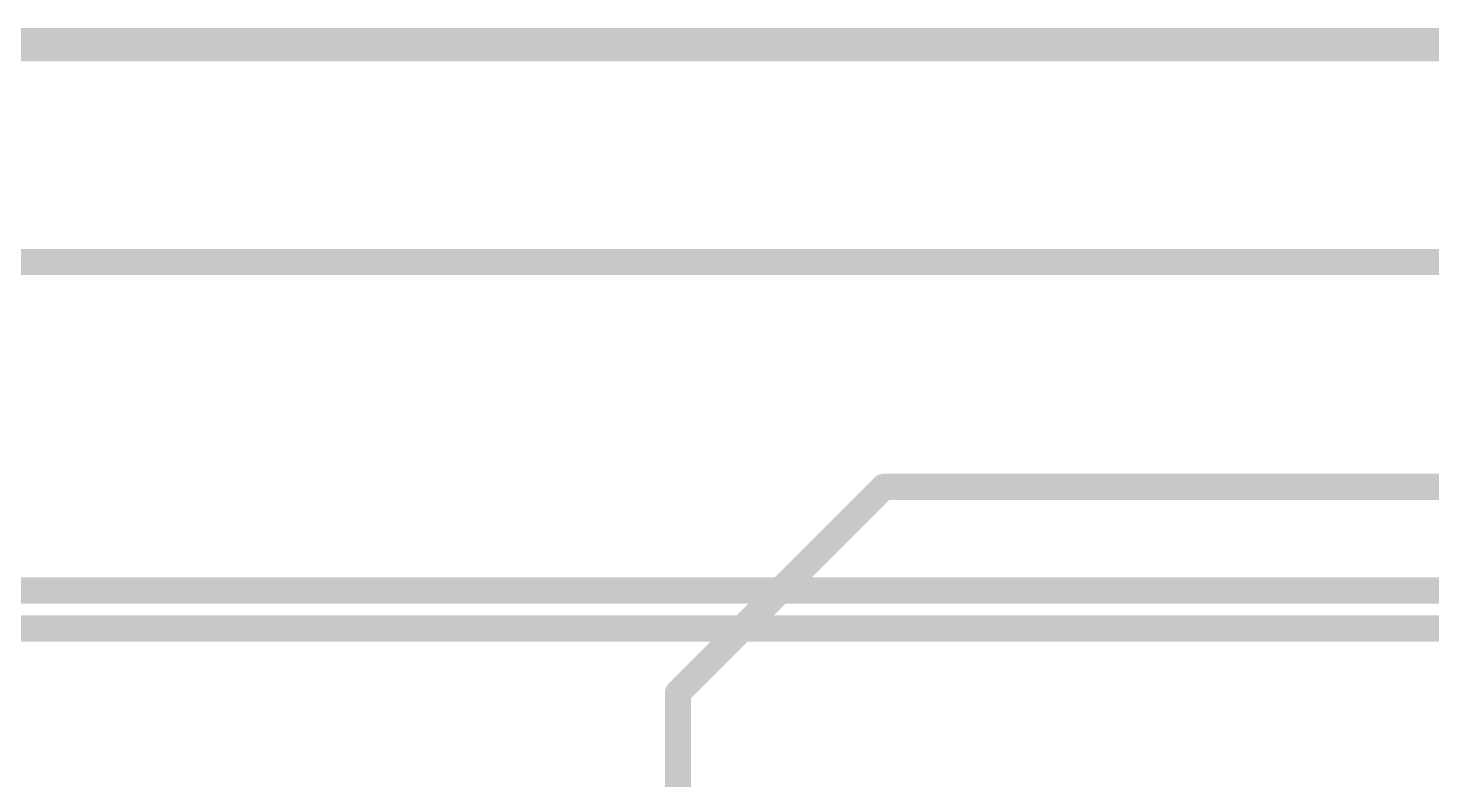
# Model space of a CAD drawing. Header units: inches. Extents: x 0 to 423, y -3 to 110.
# Drawn here: x 9.77 to 20.48, y 18.17 to 23.9 of the extents above; entities that cross this region are included whole.
import ezdxf

# ---------------------------------------------------------------- set-up
doc = ezdxf.new("R2010")
doc.units = ezdxf.units.IN
for name, color, linetype in [('Board Outline', 56, 'Continuous'), ('Bottom Layer', 5, 'Continuous'), ('Bottom Overlay', 54, 'Continuous'), ('Mechanical 1', 6, 'Continuous'), ('Mechanical 10', 56, 'Continuous'), ('Mechanical 12', 56, 'Continuous'), ('Mechanical 15', 56, 'Continuous'), ('Top Layer', 1, 'Continuous')]:
    doc.layers.add(name, color=color, linetype=linetype)

# ---------------------------------------------------------------- blocks, each defined once
blk = doc.blocks.new('WIZ____RB1_125BAG1A_0_B_102')
at = {"layer": 'Bottom Overlay', "const_width": 0.1999996}
blk.add_lwpolyline([(7.87500076, -10.89000108), (-7.87500076, -10.89000108)], dxfattribs=at)
at = {"layer": 'Mechanical 10', "const_width": 0.1999996}
blk.add_lwpolyline([(9.664999719999999, -11.1800005), (-9.664999719999999, -11.1800005)], dxfattribs=at)
at = {"layer": 'Mechanical 12', "const_width": 0.1524}
blk.add_lwpolyline([(7.87500076, -10.89000108), (-7.87500076, -10.89000108)], dxfattribs=at)
at = {"layer": 'Mechanical 15', "const_width": 0.1999996}
blk.add_lwpolyline([(9.664999719999999, -11.1800005), (-9.664999719999999, -11.1800005)], dxfattribs=at)

msp = doc.modelspace()

# ---------------------------------------------------------------- linework, layer by layer
at = {"layer": 'Board Outline', "const_width": 0.254}
msp.add_lwpolyline([(-1.27e-05, 23.77105482), (31.36999822, 23.77105736)], dxfattribs=at)
at = {"layer": 'Bottom Layer', "const_width": 0.1999996}
msp.add_lwpolyline([(3.531999539999999, 22.11399946), (32.52600302, 22.11399946)], dxfattribs=at)
at = {"layer": 'Mechanical 1', "const_width": 0.254}
msp.add_lwpolyline([(-2.54e-05, 23.77104212), (31.36998552, 23.77104466)], dxfattribs=at)
at = {"layer": 'Top Layer', "const_width": 0.1999996}
for points in [[(14.73000102, 18.83000044), (16.30000042, 20.39999984)], [(16.30000042, 20.39999984), (28.10999966, 20.39999984)], [(14.73000102, 16.39000024), (14.73000102, 18.83000044)]]:
    msp.add_lwpolyline(points, dxfattribs=at)
at = {"layer": 'Top Layer', "const_width": 0.0999998}
for points in [[(16.25000052, 20.39999984, 1), (16.35000032, 20.39999984, 1)], [(16.25000052, 20.39999984, 1), (16.35000032, 20.39999984, 1)], [(14.68000112, 18.83000044, 1), (14.78000092, 18.83000044, 1)], [(14.68000112, 18.83000044, 1), (14.78000092, 18.83000044, 1)]]:
    msp.add_lwpolyline(points, format="xyb", close=True, dxfattribs=at)

# ---------------------------------------------------------------- block references
at = {"rotation": 180}
msp.add_blockref('WIZ____RB1_125BAG1A_0_B_102', (15.18500138, 8.43000092), dxfattribs=at)

doc.saveas('drawing.dxf')
